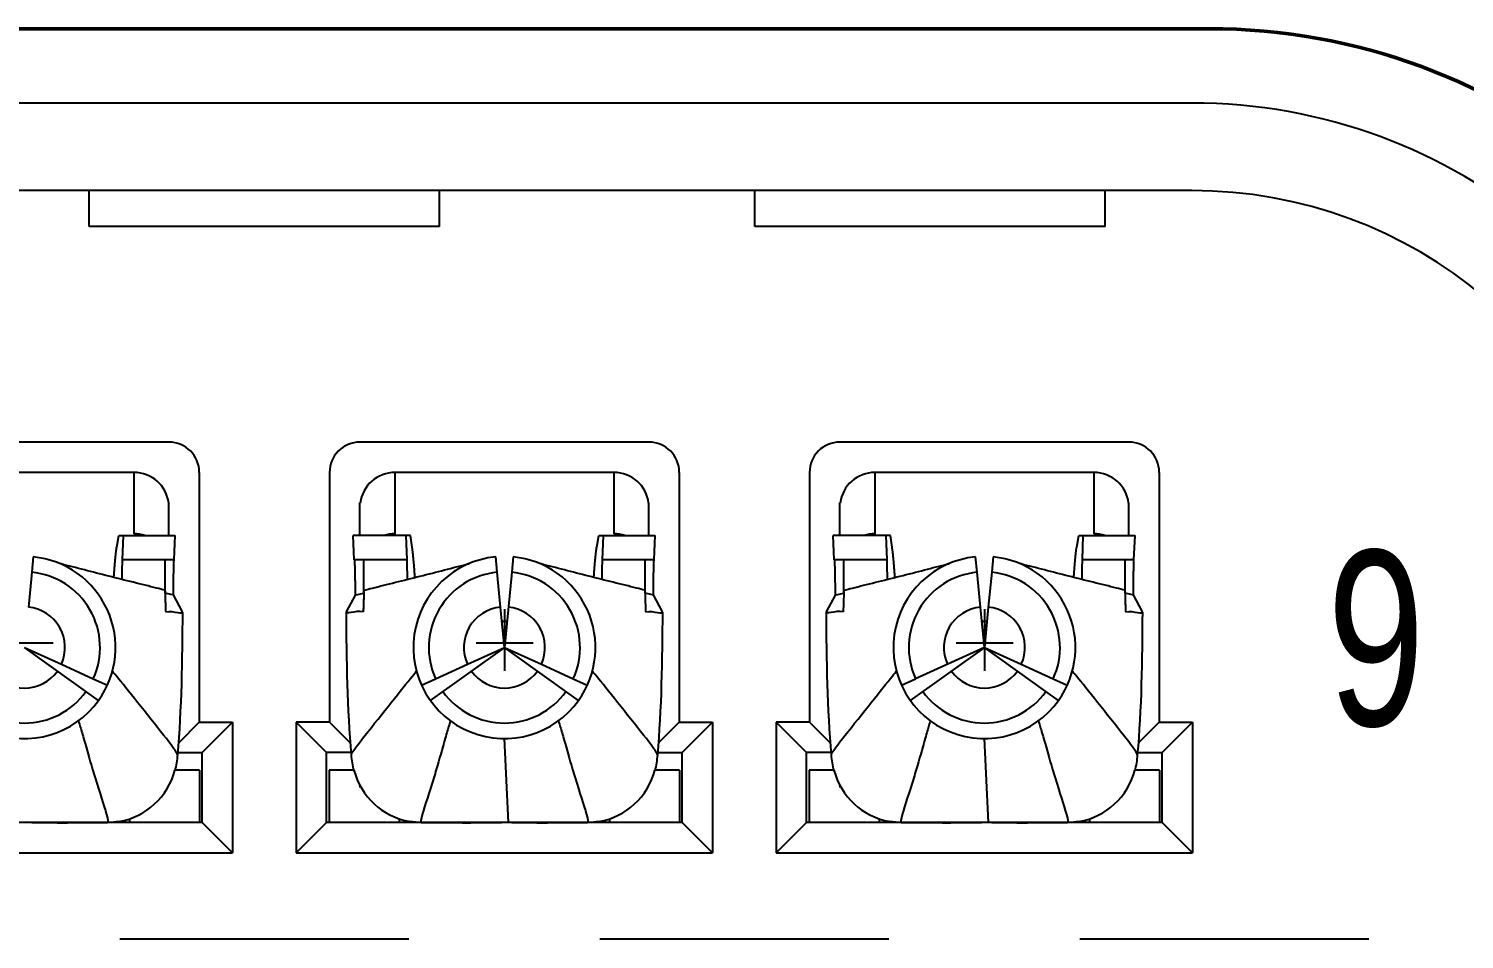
# Model space of a CAD drawing. Header units: millimetres. Extents: x 0 to 200, y 0 to 275.
# Drawn here: x 93.48 to 101.67, y 78.41 to 83.61 of the extents above; entities that cross this region are included whole.
import ezdxf

# ---------------------------------------------------------------- set-up
doc = ezdxf.new("R2010")
doc.units = ezdxf.units.MM
doc.linetypes.add('CENTERLINE', pattern=[30, 12, -1.5, 3, -1.5, 12])
doc.layers.add('0.5 Vollinie', color=7, linetype='Continuous', lineweight=50)
doc.layers.add('104', color=7, linetype='Continuous')
doc.layers.add('2', color=7, linetype='Continuous')

# ---------------------------------------------------------------- blocks, each defined once
blk = doc.blocks.new('Harting D-Sub 9pol male Vorderansicht')
at = {"layer": '2', "color": 150, "linetype": 'Continuous'}
for p, q in [((6.195002, 0.17141), (7.845004, 0.17141)), ((8.934999, 0.17141), (10.585002, 0.17141)), ((11.675, 0.17141), (13.325003, 0.17141)), ((7.201797, -1.06859), (7.201797, -0.32218)), ((7.375001, -0.49538), (7.201797, -0.32218)), ((9.578206, -0.32218), (7.201797, -0.32218)), ((9.405002, -0.49538), (9.578206, -0.32218)), ((9.578206, -1.06859), (9.578206, -0.32218)), ((9.941794, -1.06859), (9.941794, -0.32218)), ((10.114998, -0.49538), (9.941794, -0.32218)), ((12.318204, -0.32218), (9.941794, -0.32218)), ((12.145, -0.49538), (12.318204, -0.32218)), ((12.318204, -1.06859), (12.318204, -0.32218)), ((12.6818, -1.06859), (12.6818, -0.32218)), ((12.855004, -0.49538), (12.6818, -0.32218)), ((15.058209, -0.32218), (12.6818, -0.32218)), ((7.375005, -0.49538), (7.375005, -0.89538)), ((7.375005, -0.49538), (9.404999, -0.49538)), ((9.404999, -0.49538), (9.404999, -0.89538)), ((10.115002, -0.49538), (10.115002, -0.89538)), ((10.115002, -0.49538), (12.144996, -0.49538)), ((12.144996, -0.49538), (12.144996, -0.89538)), ((12.855007, -0.49538), (12.855007, -0.89538)), ((12.855007, -0.49538), (14.885001, -0.49538)), ((9.214999, -0.7076), (9.214999, -0.69538)), ((11.954996, -0.7076), (11.954996, -0.69538)), ((7.201797, -1.06859), (7.375001, -0.89538)), ((7.515912, -0.89538), (7.375005, -0.89538)), ((9.26406, -0.89538), (9.404999, -0.89538)), ((9.578206, -1.06859), (9.405002, -0.89538)), ((9.941794, -1.06859), (10.114998, -0.89538)), ((10.25591, -0.89538), (10.115002, -0.89538)), ((12.004057, -0.89538), (12.144996, -0.89538)), ((12.318204, -1.06859), (12.145, -0.89538)), ((12.6818, -1.06859), (12.855004, -0.89538)), ((12.995915, -0.89538), (12.855007, -0.89538)), ((7.391796, -1.06859), (7.51144, -0.94895)), ((9.388207, -1.06859), (9.268422, -0.94881)), ((10.131794, -1.06859), (10.251438, -0.94895)), ((12.128205, -1.06859), (12.00842, -0.94881)), ((12.871799, -1.06859), (12.991443, -0.94895)), ((7.391796, -1.06859), (7.201797, -1.06859)), ((7.391796, -2.49538), (7.391796, -1.06859)), ((9.388207, -2.49538), (9.388207, -1.06859)), ((9.388207, -1.06859), (9.578206, -1.06859)), ((10.131794, -1.06859), (9.941794, -1.06859)), ((10.131794, -2.49538), (10.131794, -1.06859)), ((12.128205, -2.49538), (12.128205, -1.06859)), ((12.128205, -1.06859), (12.318204, -1.06859)), ((12.871799, -1.06859), (12.6818, -1.06859)), ((12.871799, -2.49538), (12.871799, -1.06859)), ((7.565005, -2.13492), (7.565005, -2.32218)), ((7.765005, -2.49538), (7.765005, -2.14539)), ((9.014998, -2.49538), (9.014998, -2.13492)), ((9.214999, -2.13492), (9.214999, -2.32218)), ((10.305002, -2.13492), (10.305002, -2.32218)), ((10.505002, -2.49538), (10.505002, -2.14539)), ((11.754996, -2.49538), (11.754996, -2.13492)), ((11.954996, -2.13492), (11.954996, -2.32218)), ((13.045007, -2.13492), (13.045007, -2.32218)), ((13.245007, -2.49538), (13.245008, -2.14539)), ((7.765005, -2.49538), (9.014999, -2.49538)), ((10.505002, -2.49538), (11.754996, -2.49538)), ((13.245007, -2.49538), (14.495001, -2.49538)), ((7.565, -2.66859), (9.215003, -2.66859)), ((10.304998, -2.66859), (11.955, -2.66859)), ((13.045003, -2.66859), (14.695006, -2.66859))]:
    blk.add_line(p, q, dxfattribs=at)
at = {"layer": '2', "color": 3, "linetype": 'Continuous'}
for p, q in [((7.390001, -0.79539), (7.390001, -0.49539)), ((7.390001, -0.49539), (7.89843, -0.49539)), ((7.790001, -0.51648), (7.790001, -0.49539)), ((8.366419, -0.49524), (8.390001, -0.97539)), ((8.872974, -0.49539), (9.390001, -0.49539)), ((8.990001, -0.51648), (8.990001, -0.49539)), ((9.390001, -0.79539), (9.390001, -0.49539)), ((10.129998, -0.79539), (10.129998, -0.49539)), ((10.129998, -0.49539), (10.638427, -0.49539)), ((10.529998, -0.51648), (10.529998, -0.49539)), ((11.106417, -0.49524), (11.129998, -0.97539)), ((11.612972, -0.49539), (12.129998, -0.49539)), ((11.729998, -0.51648), (11.729998, -0.49539)), ((12.129998, -0.79539), (12.129998, -0.49539)), ((12.870003, -0.79539), (12.870003, -0.49539)), ((12.870003, -0.49539), (13.378433, -0.49539)), ((13.270003, -0.51648), (13.270004, -0.49539)), ((7.390001, -0.79539), (7.53088, -0.79539)), ((9.249121, -0.79539), (9.390001, -0.79539)), ((10.129998, -0.79539), (10.270878, -0.79539)), ((11.989119, -0.79539), (12.129998, -0.79539)), ((12.870004, -0.79539), (13.010883, -0.79539)), ((7.966857, -1.19315), (8.038718, -1.24448)), ((8.390001, -1.49539), (8.813247, -1.19329)), ((10.706854, -1.19315), (10.941535, -1.36077)), ((11.129998, -1.49539), (11.553245, -1.19329)), ((13.44686, -1.19315), (13.870003, -1.49539)), ((7.997124, -1.31649), (7.916754, -1.27989)), ((8.038718, -1.24448), (8.201537, -1.36077)), ((8.863321, -1.28006), (8.782938, -1.31662)), ((10.737121, -1.31649), (10.656751, -1.27989)), ((11.603318, -1.28006), (11.522936, -1.31662)), ((13.477127, -1.31649), (13.396757, -1.27989)), ((8.179222, -1.39941), (7.997124, -1.31649)), ((8.201537, -1.36077), (8.390001, -1.49539)), ((8.390001, -1.49539), (8.782938, -1.31662)), ((10.919219, -1.39941), (10.737121, -1.31649)), ((10.941535, -1.36077), (11.129998, -1.49539)), ((11.522936, -1.31662), (11.340809, -1.39948)), ((13.659225, -1.39941), (13.477127, -1.31649)), ((8.390001, -1.49539), (8.179222, -1.39941)), ((11.129998, -1.49539), (10.919219, -1.39941)), ((11.340809, -1.39948), (11.129998, -1.49539)), ((13.870003, -1.49539), (13.659225, -1.39941)), ((8.367653, -1.72591), (8.390001, -1.49539)), ((8.390001, -1.49539), (8.41227, -1.72592)), ((11.088343, -1.92506), (11.129998, -1.49539)), ((11.129998, -1.49539), (11.152267, -1.72592)), ((7.540092, -1.79529), (7.489312, -1.6999)), ((8.404491, -1.64539), (8.375459, -1.64539)), ((9.29069, -1.6999), (9.240713, -1.79378)), ((10.28009, -1.79529), (10.229309, -1.6999)), ((11.144488, -1.64539), (11.115456, -1.64539)), ((12.030687, -1.6999), (11.98071, -1.79378)), ((13.020095, -1.79529), (12.969314, -1.6999)), ((8.348346, -1.92506), (8.367653, -1.72591)), ((8.41227, -1.72592), (8.43151, -1.92508)), ((11.152267, -1.72592), (11.171507, -1.92508)), ((13.828349, -1.92506), (13.847655, -1.72591)), ((7.586853, -1.80477), (7.586853, -1.99539)), ((9.193148, -1.80477), (9.193149, -1.99539)), ((10.32685, -1.80477), (10.32685, -1.99539)), ((11.933146, -1.80477), (11.933146, -1.99539)), ((13.066856, -1.80477), (13.066856, -1.99539)), ((8.340001, -2.01298), (8.348346, -1.92506)), ((8.43151, -1.92508), (8.440001, -2.01298)), ((11.079998, -2.01298), (11.088343, -1.92506)), ((11.171507, -1.92508), (11.179998, -2.01298)), ((13.820003, -2.01298), (13.828349, -1.92506)), ((7.536082, -1.99539), (7.529203, -2.13492)), ((7.536082, -1.99539), (7.8321, -1.99539)), ((7.827228, -2.13492), (7.8321, -1.99539)), ((8.952774, -2.13492), (8.947901, -1.99539)), ((8.947901, -1.99539), (9.248084, -1.99539)), ((9.248084, -1.99539), (9.252956, -2.13492)), ((10.276079, -1.99539), (10.2692, -2.13492)), ((10.276079, -1.99539), (10.572098, -1.99539)), ((10.567225, -2.13492), (10.572098, -1.99539)), ((11.692771, -2.13492), (11.687898, -1.99539)), ((11.687898, -1.99539), (11.988081, -1.99539)), ((11.988081, -1.99539), (11.992954, -2.13492)), ((13.016085, -1.99539), (13.009205, -2.13492)), ((13.016085, -1.99539), (13.312103, -1.99539)), ((13.307231, -2.13492), (13.312103, -1.99539)), ((7.86318, -2.06936), (7.851127, -2.13492)), ((8.916821, -2.06936), (8.926975, -2.13492)), ((10.603178, -2.06936), (10.591124, -2.13492)), ((11.656818, -2.06936), (11.666972, -2.13492)), ((13.343183, -2.06936), (13.33113, -2.13492)), ((7.851127, -2.13492), (7.529203, -2.13492)), ((8.926975, -2.13492), (9.252956, -2.13492)), ((10.591124, -2.13492), (10.2692, -2.13492)), ((11.666972, -2.13492), (11.992954, -2.13492)), ((13.33113, -2.13492), (13.009205, -2.13492))]:
    blk.add_line(p, q, dxfattribs=at)
at = {"layer": '2', "color": 2, "linetype": 'CENTERLINE'}
for p, q in [((8.390001, -1.71474), (8.390001, -1.36195)), ((11.130001, -1.71474), (11.130001, -1.36195)), ((8.226194, -1.52), (8.551243, -1.52)), ((10.966194, -1.52), (11.291243, -1.52)), ((13.706194, -1.52), (14.031243, -1.52))]:
    blk.add_line(p, q, dxfattribs=at)
at = {"layer": '2', "color": 40, "linetype": 'Continuous'}
for p, q in [((7.700001, -3.90039), (7.700001, -4.10539)), ((7.700001, -3.90039), (9.700001, -3.90039)), ((9.700001, -3.90039), (9.700001, -4.10539)), ((11.500001, -3.90039), (11.500001, -4.10539)), ((11.500001, -3.90039), (13.500001, -3.90039)), ((13.500001, -3.90039), (13.500001, -4.10539)), ((7.206303, -4.10539), (17.793699, -4.10539)), ((7.206303, -4.60539), (17.793699, -4.60539))]:
    blk.add_line(p, q, dxfattribs=at)
at = {"layer": '2', "color": 3, "linetype": 'Continuous'}
for points in [[(7.539288, -1.79378), (7.53932, -1.79918, -0.00047498), (7.539341, -1.80471, -0.00045163), (7.539353, -1.81038, -0.00043216), (7.539356, -1.81617, -0.00041927), (7.539349, -1.82209, -0.00040521), (7.539332, -1.82812, -0.00039214), (7.539304, -1.83427, -0.00037933), (7.539268, -1.84053, -0.00036851), (7.539221, -1.8469, -0.00035767), (7.539164, -1.85337, -0.00034818), (7.539097, -1.85993, -0.00033869), (7.539021, -1.86659, -0.00033026), (7.538935, -1.87333, -0.00032234), (7.538839, -1.88015, -0.00031562), (7.538733, -1.88705, -0.00030785), (7.538617, -1.89401, -0.00029982), (7.538493, -1.90104, -0.00029622), (7.538358, -1.90813, -0.0002962), (7.538214, -1.91528, -0.00028299), (7.538062, -1.92245, -0.00026079), (7.537903, -1.92961, -0.00028207), (7.537731, -1.93692, -0.00032862), (7.537545, -1.94443, -0.00024815), (7.537365, -1.9515, -0.00009008), (7.537199, -1.9579, -0.00033977), (7.536967, -1.96614, -0.00057165), (7.53659, -1.9788, -0.00027924), (7.536082, -1.99539, -0.00014855)], [(9.240713, -1.79378), (9.240682, -1.79918, 0.00047498), (9.24066, -1.80471, 0.00045163), (9.240648, -1.81038, 0.00043217), (9.240646, -1.81617, 0.00041928), (9.240653, -1.82209, 0.00040522), (9.24067, -1.82812, 0.00039214), (9.240697, -1.83427, 0.00037933), (9.240734, -1.84053, 0.00036851), (9.240781, -1.8469, 0.00035767), (9.240837, -1.85336, 0.00034818), (9.240904, -1.85993, 0.00033869), (9.24098, -1.86659, 0.00033026), (9.241067, -1.87333, 0.00032234), (9.241163, -1.88015, 0.00031562), (9.241269, -1.88705, 0.00030785), (9.241384, -1.89401, 0.00029982), (9.241509, -1.90104, 0.00029622), (9.241643, -1.90813, 0.0002962), (9.241787, -1.91528, 0.000283), (9.241939, -1.92244, 0.00026079), (9.242099, -1.92961, 0.00028207), (9.242271, -1.93692, 0.00032862), (9.242457, -1.94443, 0.00024815), (9.242636, -1.9515, 0.00009008), (9.242803, -1.9579, 0.00033977), (9.243034, -1.96614, 0.00057165), (9.243412, -1.9788, 0.00027924), (9.243919, -1.99539, 0.00014855)], [(10.279286, -1.79378), (10.279317, -1.79918, -0.00047498), (10.279339, -1.80471, -0.00045163), (10.279351, -1.81038, -0.00043216), (10.279353, -1.81617, -0.00041927), (10.279346, -1.82209, -0.00040521), (10.279329, -1.82812, -0.00039214), (10.279302, -1.83427, -0.00037933), (10.279265, -1.84053, -0.00036851), (10.279218, -1.8469, -0.00035767), (10.279162, -1.85337, -0.00034818), (10.279095, -1.85993, -0.00033869), (10.279018, -1.86659, -0.00033026), (10.278932, -1.87333, -0.00032234), (10.278836, -1.88015, -0.00031562), (10.27873, -1.88705, -0.00030785), (10.278615, -1.89401, -0.00029982), (10.27849, -1.90104, -0.00029622), (10.278356, -1.90813, -0.0002962), (10.278212, -1.91528, -0.00028299), (10.27806, -1.92245, -0.00026079), (10.2779, -1.92961, -0.00028207), (10.277728, -1.93692, -0.00032862), (10.277542, -1.94443, -0.00024815), (10.277363, -1.9515, -0.00009008), (10.277196, -1.9579, -0.00033977), (10.276965, -1.96614, -0.00057165), (10.276587, -1.9788, -0.00027924), (10.276079, -1.99539, -0.00014855)], [(11.98071, -1.79378), (11.980679, -1.79918, 0.00047498), (11.980658, -1.80471, 0.00045163), (11.980646, -1.81038, 0.00043217), (11.980643, -1.81617, 0.00041928), (11.98065, -1.82209, 0.00040522), (11.980667, -1.82812, 0.00039214), (11.980694, -1.83427, 0.00037933), (11.980731, -1.84053, 0.00036851), (11.980778, -1.8469, 0.00035767), (11.980835, -1.85336, 0.00034818), (11.980901, -1.85993, 0.00033869), (11.980978, -1.86659, 0.00033026), (11.981064, -1.87333, 0.00032234), (11.98116, -1.88015, 0.00031562), (11.981266, -1.88705, 0.00030785), (11.981381, -1.89401, 0.00029982), (11.981506, -1.90104, 0.00029622), (11.981641, -1.90813, 0.0002962), (11.981785, -1.91528, 0.000283), (11.981936, -1.92244, 0.00026079), (11.982096, -1.92961, 0.00028207), (11.982268, -1.93692, 0.00032862), (11.982454, -1.94443, 0.00024815), (11.982634, -1.9515, 0.00009008), (11.9828, -1.9579, 0.00033977), (11.983032, -1.96614, 0.00057165), (11.983409, -1.9788, 0.00027924), (11.983917, -1.99539, 0.00014855)], [(13.019291, -1.79378), (13.019322, -1.79918, -0.00047498), (13.019344, -1.80471, -0.00045163), (13.019356, -1.81038, -0.00043216), (13.019359, -1.81617, -0.00041927), (13.019351, -1.82209, -0.00040521), (13.019334, -1.82812, -0.00039214), (13.019307, -1.83427, -0.00037933), (13.01927, -1.84053, -0.00036851), (13.019223, -1.8469, -0.00035767), (13.019167, -1.85337, -0.00034818), (13.0191, -1.85993, -0.00033869), (13.019024, -1.86659, -0.00033026), (13.018937, -1.87333, -0.00032234), (13.018841, -1.88015, -0.00031562), (13.018735, -1.88705, -0.00030785), (13.01862, -1.89401, -0.00029982), (13.018495, -1.90104, -0.00029622), (13.018361, -1.90813, -0.0002962), (13.018217, -1.91528, -0.00028299), (13.018065, -1.92245, -0.00026079), (13.017905, -1.92961, -0.00028207), (13.017733, -1.93692, -0.00032862), (13.017548, -1.94443, -0.00024815), (13.017368, -1.9515, -0.00009008), (13.017201, -1.9579, -0.00033977), (13.01697, -1.96614, -0.00057165), (13.016592, -1.9788, -0.00027924), (13.016085, -1.99539, -0.00014855)], [(7.8321, -1.99539), (7.83222, -1.99193, 0.00019647), (7.832338, -1.98843, 0.00019047), (7.832455, -1.9849, 0.00018936), (7.832569, -1.98135, 0.00019413), (7.832682, -1.97776, 0.0001968), (7.832793, -1.97414, 0.00019916), (7.832902, -1.9705, 0.00020122), (7.833008, -1.96684, 0.00020455), (7.833112, -1.96315, 0.00020719), (7.833214, -1.95943, 0.00021073), (7.833313, -1.9557, 0.00021362), (7.833409, -1.95195, 0.0002174), (7.833502, -1.94819, 0.00022096), (7.833592, -1.94441, 0.00022576), (7.833679, -1.94062, 0.00022895), (7.833763, -1.93682, 0.00023214), (7.833843, -1.93302, 0.0002388), (7.83392, -1.92921, 0.0002497), (7.833993, -1.92539, 0.00024687), (7.834061, -1.92159, 0.00023447), (7.834126, -1.91781, 0.00026672), (7.834187, -1.91398, 0.00033022), (7.834245, -1.91008, 0.00025315), (7.834296, -1.90641, 0.00007933), (7.83434, -1.90311, 0.00037638), (7.834386, -1.89891, 0.00068471), (7.834443, -1.89251, 0.000344), (7.83451, -1.88418, 0.0001828)], [(8.947901, -1.99539), (8.947781, -1.99193, -0.00019647), (8.947663, -1.98843, -0.00019047), (8.947547, -1.9849, -0.00018936), (8.947432, -1.98135, -0.00019413), (8.947319, -1.97776, -0.0001968), (8.947209, -1.97414, -0.00019916), (8.9471, -1.9705, -0.00020122), (8.946993, -1.96684, -0.00020455), (8.946889, -1.96315, -0.00020719), (8.946788, -1.95943, -0.00021073), (8.946689, -1.9557, -0.00021362), (8.946593, -1.95195, -0.0002174), (8.946499, -1.94819, -0.00022096), (8.946409, -1.94441, -0.00022576), (8.946322, -1.94062, -0.00022895), (8.946239, -1.93682, -0.00023214), (8.946158, -1.93302, -0.0002388), (8.946082, -1.92921, -0.0002497), (8.946009, -1.92539, -0.00024687), (8.94594, -1.92159, -0.00023447), (8.945875, -1.91781, -0.00026672), (8.945814, -1.91398, -0.00033022), (8.945757, -1.91008, -0.00025315), (8.945706, -1.90641, -0.00007933), (8.945661, -1.90311, -0.00037638), (8.945615, -1.89891, -0.00068471), (8.945558, -1.89251, -0.000344), (8.945492, -1.88418, -0.0001828)], [(10.572098, -1.99539), (10.572217, -1.99193, 0.00019647), (10.572335, -1.98843, 0.00019047), (10.572452, -1.9849, 0.00018936), (10.572567, -1.98135, 0.00019413), (10.572679, -1.97776, 0.0001968), (10.57279, -1.97414, 0.00019916), (10.572899, -1.9705, 0.00020122), (10.573005, -1.96684, 0.00020455), (10.57311, -1.96315, 0.00020719), (10.573211, -1.95943, 0.00021073), (10.57331, -1.9557, 0.00021362), (10.573406, -1.95195, 0.0002174), (10.573499, -1.94819, 0.00022096), (10.57359, -1.94441, 0.00022576), (10.573677, -1.94062, 0.00022895), (10.57376, -1.93682, 0.00023214), (10.57384, -1.93302, 0.0002388), (10.573917, -1.92921, 0.0002497), (10.57399, -1.92539, 0.00024687), (10.574059, -1.92159, 0.00023447), (10.574124, -1.91781, 0.00026672), (10.574185, -1.91398, 0.00033022), (10.574242, -1.91008, 0.00025315), (10.574293, -1.90641, 0.00007933), (10.574338, -1.90311, 0.00037638), (10.574384, -1.89891, 0.00068471), (10.574441, -1.89251, 0.000344), (10.574507, -1.88418, 0.0001828)], [(11.687898, -1.99539), (11.687779, -1.99193, -0.00019647), (11.687661, -1.98843, -0.00019047), (11.687544, -1.9849, -0.00018936), (11.68743, -1.98135, -0.00019413), (11.687317, -1.97776, -0.0001968), (11.687206, -1.97414, -0.00019916), (11.687097, -1.9705, -0.00020122), (11.686991, -1.96684, -0.00020455), (11.686887, -1.96315, -0.00020719), (11.686785, -1.95943, -0.00021073), (11.686686, -1.9557, -0.00021362), (11.68659, -1.95195, -0.0002174), (11.686497, -1.94819, -0.00022096), (11.686407, -1.94441, -0.00022576), (11.68632, -1.94062, -0.00022895), (11.686236, -1.93682, -0.00023214), (11.686156, -1.93302, -0.0002388), (11.686079, -1.92921, -0.0002497), (11.686006, -1.92539, -0.00024687), (11.685937, -1.92159, -0.00023447), (11.685873, -1.91781, -0.00026672), (11.685812, -1.91398, -0.00033022), (11.685754, -1.91008, -0.00025315), (11.685703, -1.90641, -0.00007933), (11.685659, -1.90311, -0.00037638), (11.685612, -1.89891, -0.00068471), (11.685555, -1.89251, -0.000344), (11.685489, -1.88418, -0.0001828)], [(13.312103, -1.99539), (13.312223, -1.99193, 0.00019647), (13.312341, -1.98843, 0.00019047), (13.312457, -1.9849, 0.00018936), (13.312572, -1.98135, 0.00019413), (13.312685, -1.97776, 0.0001968), (13.312796, -1.97414, 0.00019916), (13.312904, -1.9705, 0.00020122), (13.313011, -1.96684, 0.00020455), (13.313115, -1.96315, 0.00020719), (13.313216, -1.95943, 0.00021073), (13.313315, -1.9557, 0.00021362), (13.313412, -1.95195, 0.0002174), (13.313505, -1.94819, 0.00022096), (13.313595, -1.94441, 0.00022576), (13.313682, -1.94062, 0.00022895), (13.313766, -1.93682, 0.00023214), (13.313846, -1.93302, 0.0002388), (13.313922, -1.92921, 0.0002497), (13.313995, -1.92539, 0.00024687), (13.314064, -1.92159, 0.00023447), (13.314129, -1.91781, 0.00026672), (13.31419, -1.91398, 0.00033022), (13.314247, -1.91008, 0.00025315), (13.314299, -1.90641, 0.00007933), (13.314343, -1.90311, 0.00037638), (13.314389, -1.89891, 0.00068471), (13.314446, -1.89251, 0.000344), (13.314512, -1.88418, 0.0001828)], [(7.879383, -1.89545), (7.878868, -1.90307, -0.00032646), (7.878349, -1.9106, -0.00033227), (7.877825, -1.91804, -0.00034158), (7.877298, -1.9254, -0.00035531), (7.876767, -1.93265, -0.00036899), (7.876232, -1.93981, -0.00038261), (7.875695, -1.94686, -0.00039756), (7.875154, -1.95379, -0.00041385), (7.874611, -1.96061, -0.00043153), (7.874066, -1.96731, -0.00045033), (7.873519, -1.97388, -0.00047085), (7.87297, -1.98032, -0.00049255), (7.87242, -1.98662, -0.00051723), (7.871869, -1.99278, -0.00054407), (7.871318, -1.9988, -0.00057172), (7.870766, -2.00467, -0.00059874), (7.870214, -2.01038, -0.00063855), (7.869662, -2.01595, -0.00068958), (7.869109, -2.02135, -0.00071292), (7.86856, -2.02659, -0.00070647), (7.868016, -2.03163, -0.00082897), (7.867464, -2.03656, -0.00106255), (7.866902, -2.0414, -0.00087844), (7.866375, -2.04584, -0.00032256), (7.8659, -2.04977, -0.00134568), (7.865297, -2.05441, -0.00270575), (7.864378, -2.06102, -0.00154496), (7.86318, -2.06936, -0.00088362)], [(8.900618, -1.89545), (8.901133, -1.90307, 0.00032646), (8.901653, -1.9106, 0.00033227), (8.902176, -1.91804, 0.00034158), (8.902704, -1.9254, 0.00035531), (8.903235, -1.93265, 0.00036899), (8.903769, -1.93981, 0.00038261), (8.904307, -1.94686, 0.00039756), (8.904847, -1.95379, 0.00041385), (8.90539, -1.96061, 0.00043153), (8.905935, -1.96731, 0.00045033), (8.906482, -1.97388, 0.00047085), (8.907031, -1.98032, 0.00049255), (8.907581, -1.98662, 0.00051723), (8.908132, -1.99278, 0.00054407), (8.908684, -1.9988, 0.00057172), (8.909236, -2.00467, 0.00059874), (8.909788, -2.01038, 0.00063855), (8.91034, -2.01595, 0.00068958), (8.910892, -2.02135, 0.00071292), (8.911441, -2.02659, 0.00070647), (8.911986, -2.03163, 0.00082897), (8.912538, -2.03656, 0.00106255), (8.9131, -2.0414, 0.00087844), (8.913626, -2.04584, 0.00032256), (8.914102, -2.04977, 0.00134568), (8.914705, -2.05441, 0.00270575), (8.915624, -2.06102, 0.00154496), (8.916821, -2.06936, 0.00088362)], [(10.619381, -1.89545), (10.618865, -1.90307, -0.00032646), (10.618346, -1.9106, -0.00033227), (10.617823, -1.91804, -0.00034158), (10.617295, -1.9254, -0.00035531), (10.616764, -1.93265, -0.00036899), (10.61623, -1.93981, -0.00038261), (10.615692, -1.94686, -0.00039756), (10.615152, -1.95379, -0.00041385), (10.614609, -1.96061, -0.00043153), (10.614064, -1.96731, -0.00045033), (10.613516, -1.97388, -0.00047085), (10.612968, -1.98032, -0.00049255), (10.612418, -1.98662, -0.00051723), (10.611867, -1.99278, -0.00054407), (10.611315, -1.9988, -0.00057172), (10.610763, -2.00467, -0.00059874), (10.610211, -2.01038, -0.00063855), (10.609659, -2.01595, -0.00068958), (10.609107, -2.02135, -0.00071292), (10.608558, -2.02659, -0.00070647), (10.608013, -2.03163, -0.00082897), (10.607461, -2.03656, -0.00106255), (10.606899, -2.0414, -0.00087844), (10.606373, -2.04584, -0.00032256), (10.605897, -2.04977, -0.00134568), (10.605294, -2.05441, -0.00270575), (10.604375, -2.06102, -0.00154496), (10.603178, -2.06936, -0.00088362)], [(11.640616, -1.89545), (11.641131, -1.90307, 0.00032646), (11.64165, -1.9106, 0.00033227), (11.642173, -1.91804, 0.00034158), (11.642701, -1.9254, 0.00035531), (11.643232, -1.93265, 0.00036899), (11.643766, -1.93981, 0.00038261), (11.644304, -1.94686, 0.00039756), (11.644844, -1.95379, 0.00041385), (11.645387, -1.96061, 0.00043153), (11.645933, -1.96731, 0.00045033), (11.64648, -1.97388, 0.00047085), (11.647028, -1.98032, 0.00049255), (11.647578, -1.98662, 0.00051723), (11.64813, -1.99278, 0.00054407), (11.648681, -1.9988, 0.00057172), (11.649233, -2.00467, 0.00059874), (11.649785, -2.01038, 0.00063855), (11.650337, -2.01595, 0.00068958), (11.650889, -2.02135, 0.00071292), (11.651439, -2.02659, 0.00070647), (11.651983, -2.03163, 0.00082897), (11.652535, -2.03656, 0.00106255), (11.653097, -2.0414, 0.00087844), (11.653624, -2.04584, 0.00032256), (11.654099, -2.04977, 0.00134568), (11.654702, -2.05441, 0.00270575), (11.655621, -2.06102, 0.00154496), (11.656818, -2.06936, 0.00088362)], [(13.359386, -1.89545), (13.358871, -1.90307, -0.00032646), (13.358352, -1.9106, -0.00033227), (13.357828, -1.91804, -0.00034158), (13.357301, -1.9254, -0.00035531), (13.356769, -1.93265, -0.00036899), (13.356235, -1.93981, -0.00038261), (13.355697, -1.94686, -0.00039756), (13.355157, -1.95379, -0.00041385), (13.354614, -1.96061, -0.00043153), (13.354069, -1.96731, -0.00045033), (13.353522, -1.97388, -0.00047085), (13.352973, -1.98032, -0.00049255), (13.352423, -1.98662, -0.00051723), (13.351872, -1.99278, -0.00054407), (13.35132, -1.9988, -0.00057172), (13.350768, -2.00467, -0.00059874), (13.350216, -2.01038, -0.00063855), (13.349664, -2.01595, -0.00068958), (13.349112, -2.02135, -0.00071292), (13.348563, -2.02659, -0.00070647), (13.348018, -2.03163, -0.00082897), (13.347467, -2.03656, -0.00106255), (13.346905, -2.0414, -0.00087844), (13.346378, -2.04584, -0.00032256), (13.345903, -2.04977, -0.00134568), (13.345299, -2.05441, -0.00270575), (13.344381, -2.06102, -0.00154496), (13.343183, -2.06936, -0.00088362)]]:
    blk.add_lwpolyline(points, format="xyb", dxfattribs=at)
for centre, radius, start, end in [((7.918181, -0.89539), 0.400003, 99.927326, 165.52258), ((8.86182, -0.89539), 0.4, 14.477418, 80.072674), ((10.658179, -0.89539), 0.400003, 99.927326, 165.52258), ((11.601818, -0.89539), 0.4, 14.477418, 80.072674), ((13.398184, -0.89539), 0.400003, 99.927326, 165.52258), ((8.390001, -1.49539), 0.52, 275.51773, 144.46276), ((11.129998, -1.49539), 0.52, 275.51773, 144.46276), ((13.870003, -1.49539), 0.52, 275.51773, 144.46276), ((8.390001, -1.49539), 0.43169, 35.517734, 144.46277), ((11.129998, -1.49539), 0.43169, 35.517734, 144.46277), ((13.870003, -1.49539), 0.43169, 35.517734, 144.46277), ((8.390001, -1.49539), 0.52, 144.46276, 264.46758), ((11.129998, -1.49539), 0.52, 144.46276, 264.46758), ((13.870003, -1.49539), 0.52, 144.46276, 264.46758), ((8.390001, -1.49539), 0.231602, 35.51772, 144.46278), ((11.129998, -1.49539), 0.231602, 35.51772, 144.46278), ((13.870003, -1.49539), 0.231602, 35.51772, 144.46278), ((8.390001, -1.49539), 0.43169, 155.51777, 264.46277), ((8.390001, -1.49539), 0.43169, 275.51775, 24.46273), ((11.129998, -1.49539), 0.43169, 155.51777, 264.46277), ((11.129998, -1.49539), 0.43169, 275.51775, 24.46273), ((13.870003, -1.49539), 0.43169, 155.51777, 264.46277), ((8.390001, -1.49539), 0.231602, 155.51778, 264.46275), ((8.390001, -1.49539), 0.231602, 275.51771, 24.46272), ((11.129998, -1.49539), 0.231602, 155.51778, 264.46275), ((11.129998, -1.49539), 0.231602, 275.51771, 24.46272), ((13.870003, -1.49539), 0.231602, 155.51778, 264.46275)]:
    blk.add_arc(centre, radius, start, end, dxfattribs=at)
at = {"layer": '2', "color": 40, "linetype": 'Continuous'}
for radius in [2.6, 3.1]:
    blk.add_arc((7.206303, -1.50539), radius, 190, 270, dxfattribs=at)
at = {"layer": '2', "color": 150, "linetype": 'Continuous'}
for centre, radius, start, end in [((7.765005, -1.94538), 0.2, 251.38173, 270), ((9.014999, -1.94538), 0.2, 270, 288.61827), ((10.505002, -1.94538), 0.2, 251.38173, 270), ((11.754996, -1.94538), 0.2, 270, 288.61827), ((13.245007, -1.94538), 0.2, 251.38173, 270), ((7.765005, -2.29538), 0.2, 187.23876, 270), ((9.014999, -2.29538), 0.2, 270, 352.76124), ((10.505002, -2.29538), 0.2, 187.23876, 270), ((11.754996, -2.29538), 0.2, 270, 352.76124), ((13.245007, -2.29538), 0.2, 187.23876, 270), ((7.565, -2.49538), 0.173204, 180, 270), ((9.215003, -2.49538), 0.173204, 270, 0), ((10.304998, -2.49538), 0.173204, 180, 270), ((11.955, -2.49538), 0.173204, 270, 0), ((13.045003, -2.49538), 0.173204, 180, 270)]:
    blk.add_arc(centre, radius, start, end, dxfattribs=at)
at = {"layer": '2', "color": 3, "linetype": 'Continuous'}
for points in [[(7.849222, -0.50138), (7.871204, -0.49754), (7.893277, -0.49527), (7.915726, -0.49449)], [(8.366419, -0.49524), (8.403163, -0.49463), (8.419903, -0.49563), (8.42159, -0.49569)], [(8.864275, -0.49449), (8.886723, -0.49526), (8.908798, -0.49754), (8.93078, -0.50138)], [(10.589219, -0.50138), (10.611201, -0.49754), (10.633275, -0.49527), (10.655724, -0.49449)], [(11.106417, -0.49524), (11.14316, -0.49463), (11.1599, -0.49563), (11.161587, -0.49569)], [(11.604272, -0.49449), (11.62672, -0.49526), (11.648796, -0.49754), (11.670777, -0.50138)], [(13.329224, -0.50138), (13.351207, -0.49754), (13.37328, -0.49527), (13.395729, -0.49449)], [(7.517052, -0.88284), (7.518932, -0.85208), (7.523855, -0.82126), (7.532074, -0.79088)], [(9.247928, -0.79088), (9.256146, -0.82126), (9.261069, -0.85208), (9.26295, -0.88284)], [(10.257049, -0.88284), (10.25893, -0.85208), (10.263852, -0.82126), (10.272071, -0.79088)], [(11.987925, -0.79088), (11.996144, -0.82126), (12.001066, -0.85208), (12.002947, -0.88284)], [(12.997054, -0.88284), (12.998935, -0.85208), (13.003858, -0.82126), (13.012077, -0.79088)], [(7.488105, -1.69655), (7.489902, -1.43013), (7.493277, -1.14056), (7.517053, -0.88282)], [(9.262948, -0.88282), (9.285932, -1.13878), (9.290812, -1.43161), (9.291897, -1.69655)], [(10.228102, -1.69655), (10.229899, -1.43013), (10.233275, -1.14056), (10.257051, -0.88282)], [(12.002946, -0.88282), (12.025929, -1.13878), (12.03081, -1.43161), (12.031894, -1.69655)], [(12.968107, -1.69655), (12.969904, -1.43013), (12.97328, -1.14056), (12.997056, -0.88282)], [(7.583752, -1.69936), (7.537294, -1.70745), (7.478983, -1.68025), (7.489312, -1.6999)], [(9.19625, -1.69936), (9.242708, -1.70745), (9.301018, -1.68025), (9.29069, -1.6999)], [(10.323749, -1.69936), (10.277291, -1.70745), (10.218981, -1.68025), (10.229309, -1.6999)], [(11.936247, -1.69936), (11.982705, -1.70745), (12.041016, -1.68025), (12.030687, -1.6999)], [(13.063754, -1.69936), (13.017296, -1.70745), (12.958986, -1.68025), (12.969314, -1.6999)], [(7.540092, -1.79529), (7.54038, -1.79558), (7.560495, -1.80006), (7.587316, -1.80485)], [(9.239909, -1.79529), (9.239621, -1.79558), (9.219507, -1.80006), (9.192686, -1.80485)], [(10.28009, -1.79529), (10.280378, -1.79558), (10.300492, -1.80006), (10.327313, -1.80485)], [(11.979906, -1.79529), (11.979619, -1.79558), (11.959504, -1.80006), (11.932683, -1.80485)], [(13.020095, -1.79529), (13.020383, -1.79558), (13.040497, -1.80006), (13.067318, -1.80485)]]:
    blk.add_open_spline(points, degree=3, dxfattribs=at)
for points, knots in [([(8.081531, -1.07676), (8.081531, -1.07676), (8.074408, -1.05354), (8.057784, -0.99669), (8.035258, -0.91762), (8.018687, -0.8585), (7.996125, -0.78236), (7.966674, -0.68438), (7.912416, -0.52402), (7.911294, -0.49454), (7.915795, -0.4945)], [0, 0, 0, 0, 0.47661687, 0.88514561, 0.88514561, 1.4971853, 1.4971853, 1.6604569, 2.4906853, 3.2112068, 3.2112068, 3.2112068, 3.2112068]), ([(7.915795, -0.4945), (7.928234, -0.4944), (7.975947, -0.4939), (8.082525, -0.49308), (8.225516, -0.49241), (8.355201, -0.49434), (8.365002, -0.49536)], [0, 0, 0, 0, 0.07527533, 0.30550071, 0.63432609, 1, 1, 1, 1]), ([(8.405912, -0.49478), (8.426351, -0.49442), (8.588211, -0.4917), (8.73847, -0.49337), (8.864207, -0.4945)], [0.053364241, 0.053364241, 0.053364241, 0.053364241, 0.22726931, 1, 1, 1, 1]), ([(8.698471, -1.07676), (8.698471, -1.07676), (8.705594, -1.05354), (8.722217, -0.99669), (8.744744, -0.91762), (8.761314, -0.8585), (8.783876, -0.78236), (8.813327, -0.68438), (8.867585, -0.52402), (8.868708, -0.49454), (8.864207, -0.4945)], [0, 0, 0, 0, 0.47661687, 0.88514561, 0.88514561, 1.4971853, 1.4971853, 1.6604569, 2.4906853, 3.2112068, 3.2112068, 3.2112068, 3.2112068]), ([(10.821528, -1.07676), (10.821528, -1.07676), (10.814405, -1.05354), (10.797782, -0.99669), (10.775255, -0.91762), (10.758685, -0.8585), (10.736123, -0.78236), (10.706672, -0.68438), (10.652414, -0.52402), (10.651291, -0.49454), (10.655792, -0.4945)], [0, 0, 0, 0, 0.47661687, 0.88514561, 0.88514561, 1.4971853, 1.4971853, 1.6604569, 2.4906853, 3.2112068, 3.2112068, 3.2112068, 3.2112068]), ([(10.655792, -0.4945), (10.668232, -0.4944), (10.715944, -0.4939), (10.822522, -0.49308), (10.965513, -0.49241), (11.095198, -0.49434), (11.105, -0.49536)], [0, 0, 0, 0, 0.07527533, 0.30550071, 0.63432609, 1, 1, 1, 1]), ([(11.145909, -0.49478), (11.166349, -0.49442), (11.328208, -0.4917), (11.478467, -0.49337), (11.604204, -0.4945)], [0.053364241, 0.053364241, 0.053364241, 0.053364241, 0.22726931, 1, 1, 1, 1]), ([(11.438468, -1.07676), (11.438468, -1.07676), (11.445591, -1.05354), (11.462215, -0.99669), (11.484741, -0.91762), (11.501311, -0.8585), (11.523874, -0.78236), (11.553324, -0.68438), (11.607583, -0.52402), (11.608705, -0.49454), (11.604204, -0.4945)], [0, 0, 0, 0, 0.47661687, 0.88514561, 0.88514561, 1.4971853, 1.4971853, 1.6604569, 2.4906853, 3.2112068, 3.2112068, 3.2112068, 3.2112068]), ([(13.561533, -1.07676), (13.561533, -1.07676), (13.554411, -1.05354), (13.537787, -0.99669), (13.51526, -0.91762), (13.49869, -0.8585), (13.476128, -0.78236), (13.446677, -0.68438), (13.392419, -0.52402), (13.391296, -0.49454), (13.395797, -0.4945)], [0, 0, 0, 0, 0.47661687, 0.88514561, 0.88514561, 1.4971853, 1.4971853, 1.6604569, 2.4906853, 3.2112068, 3.2112068, 3.2112068, 3.2112068]), ([(13.395797, -0.4945), (13.408237, -0.4944), (13.455949, -0.4939), (13.562528, -0.49308), (13.705518, -0.49241), (13.835203, -0.49434), (13.845005, -0.49536)], [0, 0, 0, 0, 0.07527533, 0.30550071, 0.63432609, 1, 1, 1, 1]), ([(7.517053, -0.88282), (7.516713, -0.88773), (7.540375, -0.9275), (7.683606, -1.10473), (7.788816, -1.23766), (7.866611, -1.33503), (7.887799, -1.3605), (7.887799, -1.3605)], [0.12116972, 0.12116972, 0.12116972, 0.12116972, 0.75997763, 1.5199553, 2.2296626, 2.2296626, 3.0399105, 3.0399105, 3.0399105, 3.0399105]), ([(9.262948, -0.88282), (9.263288, -0.88773), (9.239626, -0.9275), (9.096395, -1.10473), (8.991186, -1.23766), (8.91339, -1.33503), (8.892202, -1.3605), (8.892202, -1.3605)], [0.12116972, 0.12116972, 0.12116972, 0.12116972, 0.75997763, 1.5199553, 2.2296626, 2.2296626, 3.0399105, 3.0399105, 3.0399105, 3.0399105]), ([(10.257051, -0.88282), (10.25671, -0.88773), (10.280372, -0.9275), (10.423604, -1.10473), (10.528813, -1.23766), (10.606609, -1.33503), (10.627796, -1.3605), (10.627796, -1.3605)], [0.12116972, 0.12116972, 0.12116972, 0.12116972, 0.75997763, 1.5199553, 2.2296626, 2.2296626, 3.0399105, 3.0399105, 3.0399105, 3.0399105]), ([(12.002946, -0.88282), (12.003286, -0.88773), (11.979624, -0.9275), (11.836393, -1.10473), (11.731183, -1.23766), (11.653387, -1.33503), (11.6322, -1.3605), (11.6322, -1.3605)], [0.12116972, 0.12116972, 0.12116972, 0.12116972, 0.75997763, 1.5199553, 2.2296626, 2.2296626, 3.0399105, 3.0399105, 3.0399105, 3.0399105]), ([(12.997056, -0.88282), (12.996716, -0.88773), (13.020378, -0.9275), (13.163609, -1.10473), (13.268819, -1.23766), (13.346614, -1.33503), (13.367802, -1.3605), (13.367802, -1.3605)], [0.12116972, 0.12116972, 0.12116972, 0.12116972, 0.75997763, 1.5199553, 2.2296626, 2.2296626, 3.0399105, 3.0399105, 3.0399105, 3.0399105]), ([(7.587692, -1.8226), (7.58751, -1.81321), (7.587151, -1.79709), (7.586488, -1.77286), (7.585749, -1.74973), (7.584833, -1.72488), (7.584132, -1.70803), (7.583757, -1.69947), (7.583752, -1.69936)], [0, 0, 0, 0, 0.13960885, 0.23981175, 0.3606074, 0.48405871, 0.61025702, 0.61191883, 0.61191883, 0.61191883, 0.61191883]), ([(9.192309, -1.8226), (9.192491, -1.81321), (9.192851, -1.79709), (9.193513, -1.77286), (9.194252, -1.74973), (9.195169, -1.72488), (9.19587, -1.70803), (9.196245, -1.69947), (9.19625, -1.69936)], [0, 0, 0, 0, 0.13960885, 0.23981175, 0.3606074, 0.48405871, 0.61025702, 0.61191883, 0.61191883, 0.61191883, 0.61191883]), ([(10.327689, -1.8226), (10.327508, -1.81321), (10.327148, -1.79709), (10.326485, -1.77286), (10.325746, -1.74973), (10.32483, -1.72488), (10.324129, -1.70803), (10.323754, -1.69947), (10.323749, -1.69936)], [0, 0, 0, 0, 0.13960885, 0.23981175, 0.3606074, 0.48405871, 0.61025702, 0.61191883, 0.61191883, 0.61191883, 0.61191883]), ([(11.932307, -1.8226), (11.932488, -1.81321), (11.932848, -1.79709), (11.933511, -1.77286), (11.93425, -1.74973), (11.935166, -1.72488), (11.935867, -1.70803), (11.936242, -1.69947), (11.936247, -1.69936)], [0, 0, 0, 0, 0.13960885, 0.23981175, 0.3606074, 0.48405871, 0.61025702, 0.61191883, 0.61191883, 0.61191883, 0.61191883]), ([(13.067695, -1.8226), (13.067513, -1.81321), (13.067154, -1.79709), (13.066491, -1.77286), (13.065752, -1.74973), (13.064835, -1.72488), (13.064135, -1.70803), (13.063759, -1.69947), (13.063754, -1.69936)], [0, 0, 0, 0, 0.13960885, 0.23981175, 0.3606074, 0.48405871, 0.61025702, 0.61191883, 0.61191883, 0.61191883, 0.61191883]), ([(7.587692, -1.8226), (7.603008, -1.82648), (7.700539, -1.85099), (7.909347, -1.90226), (8.098994, -1.95191), (8.186208, -1.9742), (8.18898, -1.9749)], [1.3929655, 1.3929655, 1.3929655, 1.3929655, 1.7431778, 3.4863555, 5.2295333, 5.2947541, 5.2947541, 5.2947541, 5.2947541]), ([(9.192309, -1.8226), (9.176994, -1.82648), (9.079463, -1.85099), (8.870654, -1.90226), (8.681007, -1.95191), (8.593794, -1.9742), (8.591021, -1.9749)], [1.3929655, 1.3929655, 1.3929655, 1.3929655, 1.7431778, 3.4863555, 5.2295333, 5.2947541, 5.2947541, 5.2947541, 5.2947541]), ([(10.327689, -1.8226), (10.343005, -1.82648), (10.440536, -1.85099), (10.649345, -1.90226), (10.838992, -1.95191), (10.926205, -1.9742), (10.928977, -1.9749)], [1.3929655, 1.3929655, 1.3929655, 1.3929655, 1.7431778, 3.4863555, 5.2295333, 5.2947541, 5.2947541, 5.2947541, 5.2947541]), ([(11.932307, -1.8226), (11.916991, -1.82648), (11.81946, -1.85099), (11.610652, -1.90226), (11.421004, -1.95191), (11.333791, -1.9742), (11.331019, -1.9749)], [1.3929655, 1.3929655, 1.3929655, 1.3929655, 1.7431778, 3.4863555, 5.2295333, 5.2947541, 5.2947541, 5.2947541, 5.2947541]), ([(13.067695, -1.8226), (13.08301, -1.82648), (13.180541, -1.85099), (13.38935, -1.90226), (13.578997, -1.95191), (13.66621, -1.9742), (13.668983, -1.9749)], [1.3929655, 1.3929655, 1.3929655, 1.3929655, 1.7431778, 3.4863555, 5.2295333, 5.2947541, 5.2947541, 5.2947541, 5.2947541])]:
    blk.add_open_spline(points, degree=3, knots=knots, dxfattribs=at)
at = {"layer": '2', "color": 150, "linetype": 'Continuous', "width": 0.75}
blk.add_text('6', height=1, dxfattribs=at).set_placement((5.872722, -2.05008))

msp = doc.modelspace()

# ---------------------------------------------------------------- linework, layer by layer
at = {"layer": '0.5 Vollinie'}
msp.add_line((100.2156, 83.6096), (89.4338, 83.6096), dxfattribs=at)
msp.add_arc((100.2156, 80.1096), 3.5, 10.00001, 90, dxfattribs=at)

# ---------------------------------------------------------------- block references
at = {"layer": '104', "color": 40, "linetype": 'Continuous', "rotation": 180}
msp.add_blockref('Harting D-Sub 9pol male Vorderansicht', (107.3247, 78.5796), dxfattribs=at)

doc.saveas('drawing.dxf')
